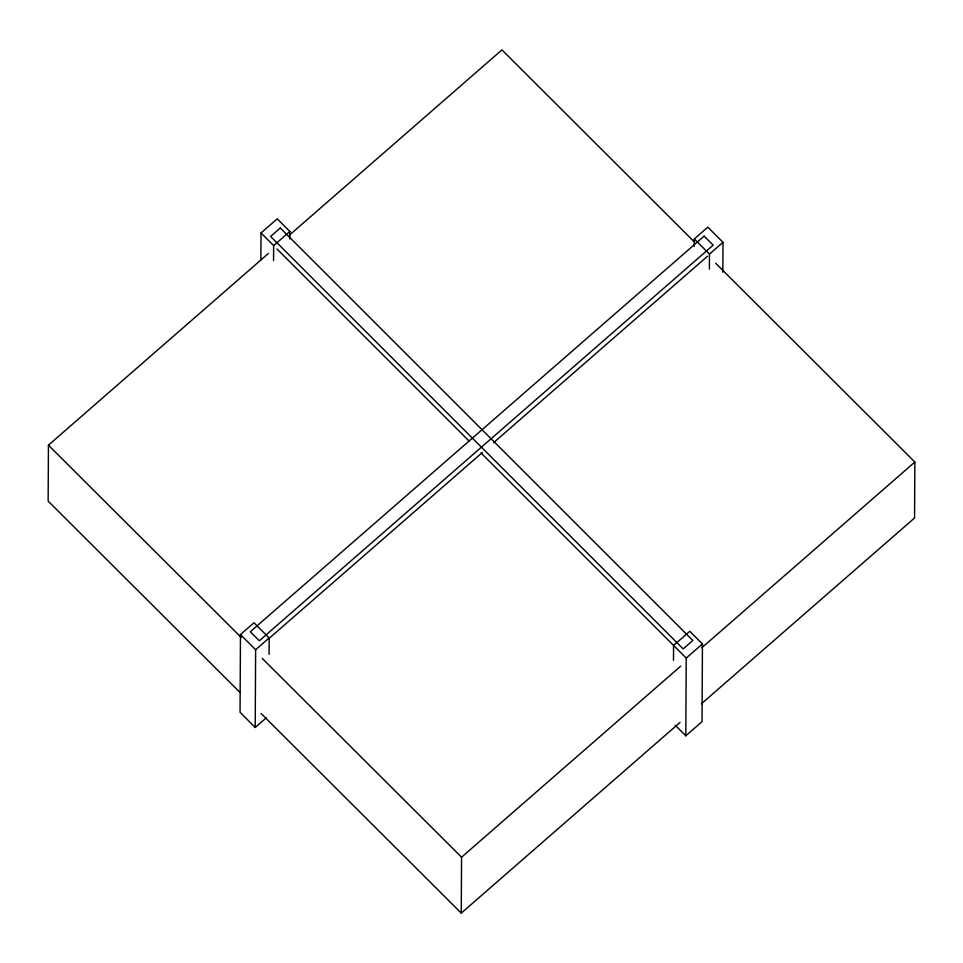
<?xml version="1.0" encoding="UTF-8"?>
<svg xmlns="http://www.w3.org/2000/svg" width="963" height="963" viewBox="0 0 963 963"><rect width="100%" height="100%" fill="white"/><g stroke="black" fill="none" stroke-linecap="round" stroke-linejoin="round"><path stroke-width="1.44" d="M268.424 253.438L48.439 445.183L48.15 501.109L239.883 692.325M269.074 654.383L269.159 637.939L253.991 622.772L240.461 634.569L240.052 712.295L255.219 727.462L266.498 717.64M255.219 727.462L255.628 649.736L240.461 634.569M260.865 259.878L261.009 232.974L277.236 218.818L289.875 231.457L289.839 238.932M273.564 260.564L273.648 245.613L261.009 232.974M680.022 722.419L461.265 913.117L461.554 857.19L262.249 658.415M673.498 660.389L673.57 645.439L689.809 631.295L702.448 643.934L702.039 721.66L685.812 735.804L675.28 725.271M685.812 735.804L686.222 658.078L481.091 453.055M694.251 246.432L694.299 238.956L707.817 227.16L722.996 242.327L722.84 272.228M709.382 269.074L709.466 254.124L694.299 238.956M715.629 263.2L914.85 462.047L914.561 517.974L701.437 703.748M273.648 245.613L289.875 231.457M289.418 235.141L501.94 49.883L694.636 242.231M255.628 649.736L269.159 637.939M709.466 254.124L722.996 242.327M268.256 639.119L482.282 452.55M493.489 442.775L707.528 256.206M686.222 658.078L702.448 643.934M461.554 857.19L680.697 666.155M701.738 647.822L914.85 462.047M276.923 248.936L469.463 441.415M48.439 445.183L241.232 637.458M261.069 713.451L461.265 913.117M280.269 228.002L270.615 236.429L683.176 648.893L692.842 640.479L280.269 228.002M704.134 236.128L250.296 631.74L259.324 640.768L713.162 245.156L704.134 236.128"/></g></svg>
